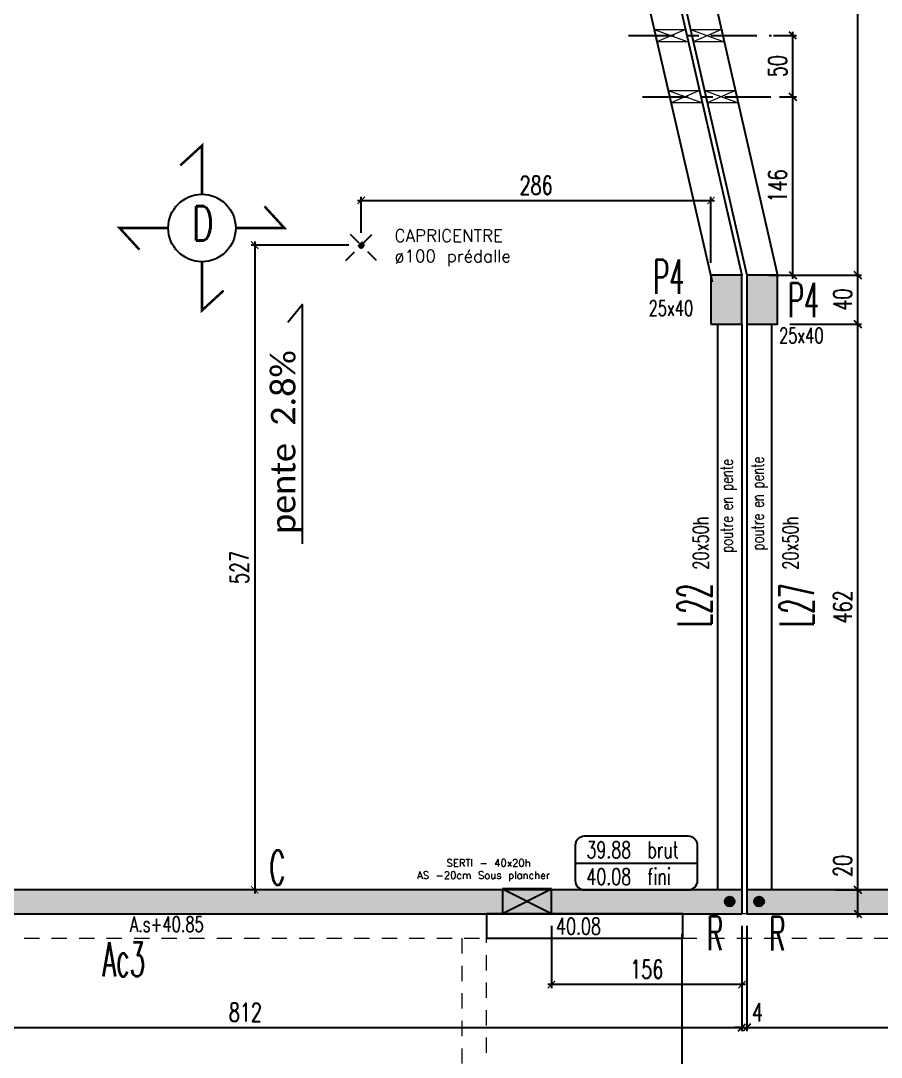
# Model space of a CAD drawing. Extents: x 308 to 787, y -199 to -146.
# Drawn here: x 370.35 to 377.39, y -181.05 to -172.58 of the extents above; entities that cross this region are included whole.
import ezdxf
from ezdxf.enums import TextEntityAlignment as Align

# ---------------------------------------------------------------- set-up
doc = ezdxf.new("R2010")
doc.units = 0
doc.header["$LTSCALE"] = 0.5
doc.header["$MEASUREMENT"] = 0
for name, pattern in [('AXES2', [1.125, 0.75, -0.125, 0.125, -0.125]), ('CACHE', [0.375, 0.25, -0.125]), ('CONTINU', [0]), ('DISCONTINU2', [0.375, 0.25, -0.125])]:
    doc.linetypes.add(name, pattern=pattern)
doc.layers.get('0').update_dxf_attribs({"linetype": 'CONTINUOUS'})
doc.layers.get('DEFPOINTS').update_dxf_attribs({"linetype": 'CONTINUOUS'})
doc.layers.add('00 - RESERVATIONS SPEC Plombier', color=90, linetype='CONTINUOUS', lineweight=20)
for name, color, linetype in [('1_AJSA_techEP', 142, 'CONTINUOUS'), ('1_AJSA_vue1', 251, 'CONTINUOUS'), ('2_AJSA_txt50', 181, 'CONTINUOUS'), ('_ SERTI RESERVATION', 210, 'CACHE'), ('AXES', 6, 'AXES2'), ('COTATION', 7, 'CONTINUOUS'), ('ELFOATTR', 7, 'CONTINUOUS'), ('HABILLAGE', 7, 'CONTINUOUS'), ('MURS', 3, 'CONTINUOUS'), ('PLANCHER', 7, 'CONTINUOUS'), ('POCHAGE', 254, 'CONTINUOUS'), ('POTEAUX', 1, 'CONTINUOUS'), ('POUTRES', 2, 'CONTINUOUS'), ('RAID', 1, 'CONTINUOUS'), ('RDC', 7, 'DISCONTINU2'), ('REPERAGE', 4, 'CONTINUOUS'), ('REPERE-CHAI', 4, 'CONTINUOUS'), ('REPERE-POT', 4, 'CONTINUOUS'), ('REPERE-POUT', 4, 'CONTINUOUS'), ('REPERE-RAID', 4, 'CONTINUOUS')]:
    doc.layers.add(name, color=color, linetype=linetype)
doc.styles.add('CALIBRI', font='calibri.ttf')
doc.styles.add('ROMANS8', font='romans.shx', dxfattribs={"width": 0.7})
doc.styles.get("Standard").update_dxf_attribs({"font": 'txt.shx'})
doc.dimstyles.new('COT50 cm', dxfattribs={"dimtxt": 0.15, "dimasz": 0.06, "dimexe": 0.03, "dimexo": 0.1, "dimgap": 0.05, "dimtad": 1, "dimdec": 0, "dimlfac": 100, "dimzin": 0, "dimdsep": 46, "dimtxsty": 'ROMANS8', "dimblk1": 'OBLIQUE', "dimblk2": 'OBLIQUE', "dimsah": 1, "dimcen": 0.03, "dimdle": 0.03, "dimclrt": 1, "dimadec": 0, "dimazin": 0, "dimtfac": 1, "dimtdec": 0, "dimtmove": 0, "dimatfit": 3, "dimfxl": 0, "dimtolj": 1, "dimtzin": 0, "dimlwd": -1, "dimlwe": -1, "dimarcsym": 0})

# ---------------------------------------------------------------- blocks, each defined once
blk = doc.blocks.new('139')
at = {"layer": 'HABILLAGE', "color": 7}
blk.add_line((-0.665, 0), (0.665, 0), dxfattribs=at)
at = {"layer": 'HABILLAGE'}
blk.add_lwpolyline([(-0.565, -0.291), (0.565, -0.291, 0.414214), (0.665, -0.191), (0.665, 0.191, 0.414214), (0.565, 0.291), (-0.565, 0.291, 0.414214), (-0.665, 0.191), (-0.665, -0.191, 0.414214)], format="xyb", close=True, dxfattribs=at)
at = {"layer": 'HABILLAGE', "color": 1, "width": 0.7}
for s, p in [('brut', (0.121, 0.054)), ('fini', (0.121, -0.237))]:
    blk.add_text(s, height=0.18, dxfattribs=at).set_placement(p)
for tag, p in [('NIVBRUT', (-0.543, 0.054)), ('NIVFINI', (-0.543, -0.237))]:
    blk.add_attdef(tag, p, '', height=0.18, dxfattribs=at)
blk = doc.blocks.new('_Oblique')
at = {"layer": 'COTATION', "color": 0, "lineweight": -2}
blk.add_line((-0.5, -0.5), (0.5, 0.5), dxfattribs=at)
blk = doc.blocks.new('*D314')
at = {"layer": 'COTATION', "color": 0, "transparency": 16777216}
for p, q in [((377.2016, -179.6804), (377.2016, -179.3504)), ((377.0228, -179.6804), (377.2316, -179.6804)), ((377.2016, -179.9063), (377.2016, -179.6804)), ((377.0228, -179.8763), (377.2316, -179.8763))]:
    blk.add_line(p, q, dxfattribs=at)
at = {"layer": 'DEFPOINTS', "color": 0, "transparency": 16777216}
for p in [(376.9228, -179.6804), (377.2016, -179.6804), (376.9228, -179.8763)]:
    blk.add_point(p, dxfattribs=at)
at = {"layer": 'COTATION', "color": 0, "transparency": 16777216, "xscale": 0.06, "yscale": 0.06, "zscale": 0.06}
for p, rotation in [((377.2016, -179.6804), 90), ((377.2016, -179.8763), 270)]:
    blk.add_blockref('_Oblique', p, dxfattribs=dict(at, rotation=rotation))
at = {"layer": 'COTATION', "color": 1, "transparency": 16777216, "insert": (377.0766, -179.4854), "char_height": 0.15, "attachment_point": 5, "rotation": 90, "style": 'ROMANS8'}
blk.add_mtext('\\A1;20', dxfattribs=at)
blk = doc.blocks.new('*D315')
at = {"layer": 'COTATION', "color": 0, "transparency": 16777216}
for p, q in [((377.2016, -179.7104), (377.2016, -175.0262)), ((376.6458, -175.0562), (377.2316, -175.0562)), ((377.0228, -179.6804), (377.2316, -179.6804))]:
    blk.add_line(p, q, dxfattribs=at)
at = {"layer": 'DEFPOINTS', "color": 0, "transparency": 16777216}
for p in [(376.5458, -175.0562), (377.2016, -175.0562), (376.9228, -179.6804)]:
    blk.add_point(p, dxfattribs=at)
at = {"layer": 'COTATION', "color": 0, "transparency": 16777216, "xscale": 0.06, "yscale": 0.06, "zscale": 0.06}
for p, rotation in [((377.2016, -175.0562), 90), ((377.2016, -179.6804), 270)]:
    blk.add_blockref('_Oblique', p, dxfattribs=dict(at, rotation=rotation))
at = {"layer": 'COTATION', "color": 1, "transparency": 16777216, "insert": (377.0766, -177.3683), "char_height": 0.15, "attachment_point": 5, "rotation": 90, "style": 'ROMANS8'}
blk.add_mtext('\\A1;462', dxfattribs=at)
blk = doc.blocks.new('*D316')
at = {"layer": 'COTATION', "color": 0, "transparency": 16777216}
for p, q in [((376.6458, -174.6561), (377.2316, -174.6561)), ((377.2016, -175.0862), (377.2016, -174.6261)), ((376.6458, -175.0562), (377.2316, -175.0562))]:
    blk.add_line(p, q, dxfattribs=at)
at = {"layer": 'DEFPOINTS', "color": 0, "transparency": 16777216}
for p in [(376.5458, -174.6561), (377.2016, -174.6561), (376.5458, -175.0562)]:
    blk.add_point(p, dxfattribs=at)
at = {"layer": 'COTATION', "color": 0, "transparency": 16777216, "xscale": 0.06, "yscale": 0.06, "zscale": 0.06}
for p, rotation in [((377.2016, -174.6561), 90), ((377.2016, -175.0562), 270)]:
    blk.add_blockref('_Oblique', p, dxfattribs=dict(at, rotation=rotation))
at = {"layer": 'COTATION', "color": 1, "transparency": 16777216, "insert": (377.0766, -174.8561), "char_height": 0.15, "attachment_point": 5, "rotation": 90, "style": 'ROMANS8'}
blk.add_mtext('\\A1;40', dxfattribs=at)
blk = doc.blocks.new('*D317')
at = {"layer": 'COTATION', "color": 0, "transparency": 16777216}
for p, q in [((376.8599, -169.4163), (377.2316, -169.4163)), ((377.2016, -174.6861), (377.2016, -169.3863)), ((376.6458, -174.6561), (377.2316, -174.6561))]:
    blk.add_line(p, q, dxfattribs=at)
at = {"layer": 'DEFPOINTS', "color": 0, "transparency": 16777216}
for p in [(376.7599, -169.4163), (377.2016, -169.4163), (376.5458, -174.6561)]:
    blk.add_point(p, dxfattribs=at)
at = {"layer": 'COTATION', "color": 0, "transparency": 16777216, "xscale": 0.06, "yscale": 0.06, "zscale": 0.06}
for p, rotation in [((377.2016, -169.4163), 90), ((377.2016, -174.6561), 270)]:
    blk.add_blockref('_Oblique', p, dxfattribs=dict(at, rotation=rotation))
at = {"layer": 'COTATION', "color": 1, "transparency": 16777216, "insert": (377.0766, -172.0362), "char_height": 0.15, "attachment_point": 5, "rotation": 90, "style": 'ROMANS8'}
blk.add_mtext('\\A1;524', dxfattribs=at)
blk = doc.blocks.new('*D637')
at = {"layer": 'COTATION', "color": 0, "transparency": 16777216}
for p, q in [((368.1304, -179.9763), (368.1304, -180.8357)), ((376.2545, -179.9763), (376.2545, -180.8357)), ((368.1004, -180.8057), (376.2845, -180.8057))]:
    blk.add_line(p, q, dxfattribs=at)
at = {"layer": 'DEFPOINTS', "color": 0, "transparency": 16777216}
for p in [(368.1304, -179.8763), (376.2545, -179.8763), (376.2545, -180.8057)]:
    blk.add_point(p, dxfattribs=at)
at = {"layer": 'COTATION', "color": 0, "transparency": 16777216, "xscale": 0.06, "yscale": 0.06, "zscale": 0.06, "rotation": 180}
blk.add_blockref('_Oblique', (368.1304, -180.8057), dxfattribs=at)
at = {"layer": 'COTATION', "color": 0, "transparency": 16777216, "xscale": 0.06, "yscale": 0.06, "zscale": 0.06}
blk.add_blockref('_Oblique', (376.2545, -180.8057), dxfattribs=at)
at = {"layer": 'COTATION', "color": 1, "transparency": 16777216, "insert": (372.1925, -180.6807), "char_height": 0.15, "attachment_point": 5, "style": 'ROMANS8'}
blk.add_mtext('\\A1;812', dxfattribs=at)
blk = doc.blocks.new('*D638')
at = {"layer": 'COTATION', "color": 0, "transparency": 16777216}
for p, q in [((376.2545, -179.9763), (376.2545, -180.8357)), ((376.2945, -179.9763), (376.2945, -180.8357)), ((376.2545, -180.8057), (376.1945, -180.8057)), ((376.2545, -180.8057), (376.2945, -180.8057)), ((376.2945, -180.8057), (376.3545, -180.8057))]:
    blk.add_line(p, q, dxfattribs=at)
at = {"layer": 'DEFPOINTS', "color": 0, "transparency": 16777216}
for p in [(376.2545, -179.8763), (376.2945, -179.8763), (376.2945, -180.8057)]:
    blk.add_point(p, dxfattribs=at)
at = {"layer": 'COTATION', "color": 0, "transparency": 16777216, "xscale": 0.06, "yscale": 0.06, "zscale": 0.06}
blk.add_blockref('_Oblique', (376.2545, -180.8057), dxfattribs=at)
at = {"layer": 'COTATION', "color": 0, "transparency": 16777216, "xscale": 0.06, "yscale": 0.06, "zscale": 0.06, "rotation": 180}
blk.add_blockref('_Oblique', (376.2945, -180.8057), dxfattribs=at)
at = {"layer": 'COTATION', "color": 1, "transparency": 16777216, "insert": (376.3808, -180.6807), "char_height": 0.15, "attachment_point": 5, "style": 'ROMANS8'}
blk.add_mtext('\\A1;4', dxfattribs=at)
blk = doc.blocks.new('*D639')
at = {"layer": 'COTATION', "color": 0, "transparency": 16777216}
for p, q in [((376.2945, -179.9763), (376.2945, -180.8357)), ((381.9697, -180.4638), (381.9697, -180.8357)), ((376.2645, -180.8057), (381.9997, -180.8057))]:
    blk.add_line(p, q, dxfattribs=at)
at = {"layer": 'DEFPOINTS', "color": 0, "transparency": 16777216}
for p in [(376.2945, -179.8763), (381.9697, -180.3638), (381.9697, -180.8057)]:
    blk.add_point(p, dxfattribs=at)
at = {"layer": 'COTATION', "color": 0, "transparency": 16777216, "xscale": 0.06, "yscale": 0.06, "zscale": 0.06, "rotation": 180}
blk.add_blockref('_Oblique', (376.2945, -180.8057), dxfattribs=at)
at = {"layer": 'COTATION', "color": 0, "transparency": 16777216, "xscale": 0.06, "yscale": 0.06, "zscale": 0.06}
blk.add_blockref('_Oblique', (381.9697, -180.8057), dxfattribs=at)
at = {"layer": 'COTATION', "color": 1, "transparency": 16777216, "insert": (379.1321, -180.6807), "char_height": 0.15, "attachment_point": 5, "style": 'ROMANS8'}
blk.add_mtext('\\A1;568', dxfattribs=at)
blk = doc.blocks.new('Ldouille')
h = blk.add_hatch(color=256)
h.dxf.hatch_style = 1
h.paths.add_polyline_path([(8.8, 0, 1), (-8.8, 0, 1)])
for p, q in [((-50, 50), (50, -50)), ((50, 50), (-50, -50))]:
    blk.add_line(p, q)
blk.add_circle((0, 0), 8.82)
at = {"layer": 'ELFOATTR', "flags": 11}
for tag, p in [('LUM', (45.3, -4.4, 0)), ('NOM', (45.3, -21.2, 0))]:
    blk.add_attdef(tag, p, '', height=10, dxfattribs=at)
blk = doc.blocks.new('_ArchTick')
at = {"color": 0, "linetype": 'ByBlock', "const_width": 0.15}
blk.add_lwpolyline([(-0.5, -0.5), (0.5, 0.5)], dxfattribs=at)
blk = doc.blocks.new('*D1095')
at = {"layer": '_ SERTI RESERVATION', "color": 0, "linetype": 'CONTINU', "transparency": 16777216}
for p, q in [((374.6965, -179.9763), (374.6965, -180.4852)), ((376.2545, -179.9763), (376.2545, -180.4852)), ((376.2845, -180.4552), (374.6665, -180.4552))]:
    blk.add_line(p, q, dxfattribs=at)
at = {"layer": 'DEFPOINTS', "color": 0, "linetype": 'CONTINU', "transparency": 16777216}
for p in [(374.6965, -179.8763), (376.2545, -179.8763), (374.6965, -180.4552)]:
    blk.add_point(p, dxfattribs=at)
at = {"layer": '_ SERTI RESERVATION', "color": 0, "linetype": 'CONTINU', "transparency": 16777216, "xscale": 0.06, "yscale": 0.06, "zscale": 0.06, "rotation": 180}
blk.add_blockref('_ArchTick', (374.6965, -180.4552), dxfattribs=at)
at = {"layer": '_ SERTI RESERVATION', "color": 0, "linetype": 'CONTINU', "transparency": 16777216, "xscale": 0.06, "yscale": 0.06, "zscale": 0.06}
blk.add_blockref('_ArchTick', (376.2545, -180.4552), dxfattribs=at)
at = {"layer": '_ SERTI RESERVATION', "linetype": 'CONTINU', "transparency": 16777216, "insert": (375.4755, -180.3302), "char_height": 0.15, "attachment_point": 5, "style": 'ROMANS8'}
blk.add_mtext('\\A1;156', dxfattribs=at)
blk = doc.blocks.new('*D1096')
at = {"layer": '_ SERTI RESERVATION', "color": 0, "linetype": 'CONTINU', "transparency": 16777216}
for p, q in [((373.11, -174.0469), (376.0306, -174.0469)), ((373.14, -174.311), (373.14, -174.0169)), ((376.0006, -174.5562), (376.0006, -174.0169))]:
    blk.add_line(p, q, dxfattribs=at)
at = {"layer": 'DEFPOINTS', "color": 0, "linetype": 'CONTINU', "transparency": 16777216}
for p in [(376.0006, -174.0469), (373.14, -174.411), (376.0006, -174.6562)]:
    blk.add_point(p, dxfattribs=at)
at = {"layer": '_ SERTI RESERVATION', "color": 0, "linetype": 'CONTINU', "transparency": 16777216, "xscale": 0.06, "yscale": 0.06, "zscale": 0.06, "rotation": 180}
blk.add_blockref('_ArchTick', (373.14, -174.0469), dxfattribs=at)
at = {"layer": '_ SERTI RESERVATION', "color": 0, "linetype": 'CONTINU', "transparency": 16777216, "xscale": 0.06, "yscale": 0.06, "zscale": 0.06}
blk.add_blockref('_ArchTick', (376.0006, -174.0469), dxfattribs=at)
at = {"layer": '_ SERTI RESERVATION', "linetype": 'CONTINU', "transparency": 16777216, "insert": (374.5703, -173.9219), "char_height": 0.15, "attachment_point": 5, "style": 'ROMANS8'}
blk.add_mtext('\\A1;286', dxfattribs=at)
blk = doc.blocks.new('*D1097')
at = {"layer": '_ SERTI RESERVATION', "color": 0, "linetype": 'CONTINU', "transparency": 16777216}
for p, q in [((373.04, -174.411), (372.2388, -174.411)), ((372.2688, -174.381), (372.2688, -179.7109)), ((373.04, -179.6809), (372.2388, -179.6809))]:
    blk.add_line(p, q, dxfattribs=at)
at = {"layer": 'DEFPOINTS', "color": 0, "linetype": 'CONTINU', "transparency": 16777216}
for p in [(373.14, -174.411), (372.2688, -179.6809), (373.14, -179.6809)]:
    blk.add_point(p, dxfattribs=at)
at = {"layer": '_ SERTI RESERVATION', "color": 0, "linetype": 'CONTINU', "transparency": 16777216, "xscale": 0.06, "yscale": 0.06, "zscale": 0.06}
for p, rotation in [((372.2688, -174.411), 90), ((372.2688, -179.6809), 270)]:
    blk.add_blockref('_ArchTick', p, dxfattribs=dict(at, rotation=rotation))
at = {"layer": '_ SERTI RESERVATION', "linetype": 'CONTINU', "transparency": 16777216, "insert": (372.1438, -177.046), "char_height": 0.15, "attachment_point": 5, "rotation": 90, "style": 'ROMANS8'}
blk.add_mtext('\\A1;527', dxfattribs=at)
blk = doc.blocks.new('*D1210')
at = {"layer": 'COTATION', "color": 0, "transparency": 16777216}
for p, q in [((376.5615, -173.1988), (376.7, -173.1988)), ((376.67, -174.6861), (376.67, -173.1688)), ((376.4727, -174.6561), (376.7, -174.6561))]:
    blk.add_line(p, q, dxfattribs=at)
at = {"layer": 'DEFPOINTS', "color": 0, "transparency": 16777216}
for p in [(376.4615, -173.1988), (376.67, -173.1988), (376.3727, -174.6561)]:
    blk.add_point(p, dxfattribs=at)
at = {"layer": 'COTATION', "color": 0, "transparency": 16777216, "xscale": 0.06, "yscale": 0.06, "zscale": 0.06}
for p, rotation in [((376.67, -173.1988), 90), ((376.67, -174.6561), 270)]:
    blk.add_blockref('_Oblique', p, dxfattribs=dict(at, rotation=rotation))
at = {"layer": 'COTATION', "color": 1, "transparency": 16777216, "insert": (376.545, -173.9275), "char_height": 0.15, "attachment_point": 5, "rotation": 90, "style": 'ROMANS8'}
blk.add_mtext('\\A1;146', dxfattribs=at)
blk = doc.blocks.new('*D1211')
at = {"layer": 'COTATION', "color": 0, "transparency": 16777216}
for p, q in [((376.5127, -172.6988), (376.7, -172.6988)), ((376.67, -173.2288), (376.67, -172.6688)), ((376.5615, -173.1988), (376.7, -173.1988))]:
    blk.add_line(p, q, dxfattribs=at)
at = {"layer": 'DEFPOINTS', "color": 0, "transparency": 16777216}
for p in [(376.4127, -172.6988), (376.67, -172.6988), (376.4615, -173.1988)]:
    blk.add_point(p, dxfattribs=at)
at = {"layer": 'COTATION', "color": 0, "transparency": 16777216, "xscale": 0.06, "yscale": 0.06, "zscale": 0.06}
for p, rotation in [((376.67, -172.6988), 90), ((376.67, -173.1988), 270)]:
    blk.add_blockref('_Oblique', p, dxfattribs=dict(at, rotation=rotation))
at = {"layer": 'COTATION', "color": 1, "transparency": 16777216, "insert": (376.545, -172.9488), "char_height": 0.15, "attachment_point": 5, "rotation": 90, "style": 'ROMANS8'}
blk.add_mtext('\\A1;50', dxfattribs=at)

msp = doc.modelspace()

# ---------------------------------------------------------------- hatches: boundary and pattern name
at = {"layer": '_ SERTI RESERVATION', "linetype": 'CONTINU'}
h = msp.add_hatch(color=6, dxfattribs=at)
h.dxf.hatch_style = 1
h.paths.add_polyline_path([(374.4965, -179.7737), (374.2965, -179.6737), (374.2965, -179.8737)])
h.paths.add_polyline_path([(374.6965, -179.6737), (374.4965, -179.7737), (374.6965, -179.8737)])
h = msp.add_hatch(color=6, dxfattribs=at)
h.dxf.hatch_style = 1
h.paths.add_polyline_path([(374.4965, -179.7737), (374.2965, -179.6737), (374.2965, -179.8737)])
h.paths.add_polyline_path([(374.6965, -179.6737), (374.4965, -179.7737), (374.6965, -179.8737)])
at = {"layer": 'POCHAGE'}
h = msp.add_hatch(color=256, dxfattribs=at)
h.dxf.hatch_style = 1
h.paths.add_polyline_path([(380.3728, -179.6804), (376.2945, -179.6804), (376.2945, -179.8763), (380.3728, -179.8763)])
h.paths.add_polyline_path([(376.3545, -179.7763, -1), (376.4345, -179.7763, -1)], flags=16)
h.paths.add_polyline_path([(380.5728, -179.6804), (380.3728, -179.6804), (380.3728, -179.8763), (380.5728, -179.8763)])
h.paths.add_polyline_path([(382.1729, -177.3311), (381.973, -177.3311), (381.973, -179.6804), (380.5728, -179.6804), (380.5728, -179.8763), (381.9696, -179.8763), (381.9699, -181.7863), (382.1728, -181.7863)])
h.paths.add_polyline_path([(382.1143, -179.7763, -1), (382.0343, -179.7763, -1)], flags=16)
h = msp.add_hatch(color=256, dxfattribs=at)
h.dxf.hatch_style = 1
h.paths.add_polyline_path([(369.5328, -179.6809), (368.1291, -179.6809), (368.1291, -179.8763), (369.5328, -179.8763)])
h.paths.add_polyline_path([(369.7328, -179.6809), (369.5328, -179.6809), (369.5328, -179.8763), (369.7328, -179.8763)])
h.paths.add_polyline_path([(376.2545, -179.6809), (369.7328, -179.6809), (369.7328, -179.8763), (374.1642, -179.8763), (376.2545, -179.8763)])
h.paths.add_polyline_path([(376.1945, -179.7763, -1), (376.1145, -179.7763, -1)], flags=16)
at = {"layer": 'POTEAUX'}
h = msp.add_hatch(color=256, dxfattribs=at)
h.dxf.hatch_style = 1
h.paths.add_polyline_path([(376.0006, -175.0562), (376.2545, -175.0562), (376.2545, -174.6562), (376.0006, -174.6562)])
h = msp.add_hatch(color=256, dxfattribs=at)
h.dxf.hatch_style = 1
h.paths.add_polyline_path([(376.2945, -175.0562), (376.5458, -175.0562), (376.5458, -174.6561), (376.2945, -174.6561)])
h = msp.add_hatch(color=256, dxfattribs=at)
h.dxf.hatch_style = 1
h.paths.add_polyline_path([(376.2945, -175.0562), (376.5458, -175.0562), (376.5458, -174.6561), (376.2945, -174.6561)])
at = {"layer": 'RAID'}
for points in [[(376.1145, -179.7763, -1), (376.1945, -179.7763, -1)], [(376.3545, -179.7763, -1), (376.4345, -179.7763, -1)]]:
    msp.add_hatch(color=256, dxfattribs=at).paths.add_polyline_path(points)

# ---------------------------------------------------------------- linework, layer by layer
at = {"layer": '00 - RESERVATIONS SPEC Plombier', "color": 100}
for p, q in [((375.5354, -172.6488), (375.8153, -172.7488)), ((375.7923, -172.6488), (375.5588, -172.7488)), ((375.8321, -172.6488), (376.1085, -172.7488)), ((376.0855, -172.6488), (375.8554, -172.7488)), ((375.6506, -173.1488), (375.9304, -173.2488)), ((375.9074, -173.1488), (375.6739, -173.2488)), ((375.9473, -173.1488), (376.2236, -173.2488)), ((376.2006, -173.1488), (375.9706, -173.2488))]:
    msp.add_line(p, q, dxfattribs=at)
for points in [[(375.5354, -172.6488), (375.7923, -172.6488), (375.8153, -172.7488), (375.5588, -172.7488)], [(375.8321, -172.6488), (376.0855, -172.6488), (376.1085, -172.7488), (375.8554, -172.7488)], [(375.6506, -173.1488), (375.9074, -173.1488), (375.9304, -173.2488), (375.6739, -173.2488)], [(375.9473, -173.1488), (376.2006, -173.1488), (376.2236, -173.2488), (375.9706, -173.2488)]]:
    msp.add_lwpolyline(points, close=True, dxfattribs=at)
at = {"layer": '1_AJSA_techEP'}
msp.add_lwpolyline([(374.1645, -180.077), (375.7693, -180.077), (375.7695, -179.8769), (374.1645, -179.877)], close=True, dxfattribs=at)
at = {"layer": '1_AJSA_vue1'}
msp.add_lwpolyline([(375.7611, -180.0434), (375.7611, -183.2637)], dxfattribs=at)
at = {"layer": '2_AJSA_txt50', "color": 1}
msp.add_lwpolyline([(372.6603, -176.8516), (372.6603, -174.8961), (372.5392, -175.0443)], dxfattribs=at)
at = {"layer": '_ SERTI RESERVATION', "linetype": 'CONTINU'}
for p, q in [((374.6965, -179.6737), (374.2965, -179.6737)), ((374.2965, -179.6737), (374.2965, -179.8737)), ((374.2965, -179.8737), (374.6965, -179.6737)), ((374.2965, -179.6737), (374.6965, -179.8737)), ((374.6965, -179.6737), (374.2965, -179.6737)), ((374.2965, -179.6737), (374.2965, -179.8737)), ((374.2965, -179.8737), (374.6965, -179.6737)), ((374.2965, -179.6737), (374.6965, -179.8737)), ((374.6965, -179.8737), (374.6965, -179.6737)), ((374.6965, -179.8737), (374.6965, -179.6737)), ((374.2965, -179.8737), (374.6965, -179.8737)), ((374.2965, -179.8737), (374.6965, -179.8737))]:
    msp.add_line(p, q, dxfattribs=at)
at = {"layer": 'AXES', "color": 1}
for p, q in [((375.3254, -172.6988), (376.4953, -172.6988)), ((375.4401, -173.1988), (376.61, -173.1988))]:
    msp.add_line(p, q, dxfattribs=at)
at = {"layer": 'MURS'}
for p, q in [((376.2545, -179.6809), (376.2545, -179.8763)), ((376.2945, -179.6804), (376.2945, -179.8763))]:
    msp.add_line(p, q, dxfattribs=at)
for points in [[(403.7666, -176.8795), (403.7661, -181.8809), (397.0699, -181.8809), (397.0699, -176.8809), (396.8899, -176.8809), (396.8899, -181.8863), (389.6099, -181.8863), (389.6099, -179.6809), (389.4299, -179.6809), (389.4299, -181.8863), (382.1728, -181.8863), (382.173, -174.6561), (381.973, -174.6561), (381.973, -179.6804), (376.2945, -179.6804)], [(376.2945, -179.8763), (381.9696, -179.8763), (381.9699, -182.0863), (403.9699, -182.0856), (403.9697, -176.8795)], [(347.3626, -177.4663), (347.3626, -177.6662), (353.0351, -177.6663), (353.0369, -179.8763), (376.2545, -179.8763)], [(376.2545, -179.6809), (368.129, -179.6809)]]:
    msp.add_lwpolyline(points, dxfattribs=at)
at = {"layer": 'PLANCHER', "color": 1, "const_width": 0.02}
for points in [[(371.8374, -173.9957), (371.8374, -173.5976), (371.6602, -173.7599)], [(372.113, -174.2713), (372.5111, -174.2713), (372.3488, -174.0942)], [(371.5617, -174.2713), (371.1636, -174.2713), (371.3259, -174.4485)], [(371.8374, -174.547), (371.8374, -174.9451), (372.0145, -174.7828)]]:
    msp.add_lwpolyline(points, dxfattribs=at)
at = {"layer": 'PLANCHER', "color": 1}
msp.add_circle((371.8374, -174.2713), 0.2757, dxfattribs=at)
at = {"layer": 'POTEAUX'}
for points in [[(376.0006, -175.0562), (376.2545, -175.0562), (376.2545, -174.6562), (376.0006, -174.6562)], [(376.2945, -175.0562), (376.5458, -175.0562), (376.5458, -174.6561), (376.2945, -174.6561)], [(376.2945, -175.0562), (376.5458, -175.0562), (376.5458, -174.6561), (376.2945, -174.6561)]]:
    msp.add_lwpolyline(points, close=True, dxfattribs=at)
at = {"layer": 'POUTRES'}
for p, q in [((375.2756, -169.1163), (376.5458, -174.6561)), ((374.7764, -169.3512), (376.0109, -174.7122)), ((375.033, -169.3512), (376.2545, -174.6561)), ((375.073, -169.3512), (376.2945, -174.6561)), ((376.0545, -175.0561), (376.0545, -179.6809)), ((376.2545, -175.0561), (376.2545, -179.6809)), ((376.2945, -175.0561), (376.2945, -179.6804)), ((376.4945, -175.0561), (376.4945, -179.6804))]:
    msp.add_line(p, q, dxfattribs=at)
at = {"layer": 'RAID'}
for centre in [(376.1545, -179.7763), (376.3945, -179.7763)]:
    msp.add_circle(centre, 0.04, dxfattribs=at)
at = {"layer": 'RDC', "linetype": 'CACHE', "lineweight": 15}
for points in [[(374.1642, -183.2637), (374.1642, -179.8763), (369.7328, -179.8763), (369.7328, -168.7856), (368.1328, -168.7865)], [(375.0728, -169.3518), (375.4598, -171.0312), (380.3728, -171.0312), (380.3728, -179.8763), (375.7651, -179.8763)], [(368.1328, -180.0763), (374.1642, -180.0763)], [(373.9643, -180.0763), (373.9643, -183.2637)], [(375.7611, -180.0763), (381.9728, -180.0763)]]:
    msp.add_lwpolyline(points, dxfattribs=at)

# ---------------------------------------------------------------- block references
at = {"layer": '_ SERTI RESERVATION', "xscale": -0.002500000019839044, "yscale": 0.002500000019839044, "zscale": 0.003999999999999999, "rotation": 180}
msp.add_blockref('Ldouille', (373.14, -174.411), dxfattribs=at)
at = {"layer": 'HABILLAGE', "color": 1, "xscale": 0.7521624, "yscale": 0.7521624, "zscale": 0.7521624}
msp.add_blockref('139', (375.3905, -179.4621), dxfattribs=at).add_auto_attribs({'NIVBRUT': '39.88', 'NIVFINI': '40.08'})

# ---------------------------------------------------------------- texts
at = {"layer": '2_AJSA_txt50', "color": 1, "style": 'CALIBRI'}
msp.add_text('pente  2.8%%%', height=0.2, rotation=90, dxfattribs=at).set_placement((372.6018, -176.7711))
at = {"layer": '_ SERTI RESERVATION', "linetype": 'ByBlock', "attachment_point": 1}
for s, width, gutter_width, insert, char_height in [('CAPRICENTRE\\Pø100 prédalle', 1.472691, 7.9227, (373.4124, -174.2842), 0.1), ('\\pi0.34531;SERTI - 40x20h\\P\\pi0.10531;AS -20cm Sous plancher', 1.470611, 1, (373.4922, -179.4312), 0.06)]:
    msp.add_mtext_dynamic_manual_height_columns(s, width=width, gutter_width=gutter_width, heights=[0], dxfattribs=dict(at, insert=insert, char_height=char_height))
at = {"layer": 'HABILLAGE', "color": 1, "width": 0.7}
msp.add_attdef('40.08', (374.7346, -180.0457), 'NB', height=0.13539, dxfattribs=at)
at = {"layer": 'PLANCHER', "color": 1, "width": 0.7}
msp.add_text('D', height=0.28, dxfattribs=at).set_placement((371.8451, -174.2326), align=Align.MIDDLE)
at = {"layer": 'REPERAGE', "color": 1, "style": 'ROMANS8', "width": 0.7}
for s, height, p in [('poutre en pente', 0.1, (376.1791, -176.9256)), ('poutre en pente', 0.1, (376.4322, -176.9059)), (' 20x50h ', 0.125, (375.9794, -177.1243)), (' 20x50h ', 0.125, (376.7141, -177.1243))]:
    msp.add_text(s, height=height, rotation=90, dxfattribs=at).set_placement(p)
msp.add_text('A.s+40.85', height=0.125, dxfattribs=at).set_placement((371.2482, -180.0241))
at = {"layer": 'REPERE-CHAI', "color": 4, "width": 0.519}
msp.add_text('C', height=0.28, dxfattribs=at).set_placement((372.3886, -179.6388))
at = {"layer": 'REPERE-POT', "color": 4, "width": 0.519}
for p in [(375.5273, -174.8083), (376.63, -175.0005)]:
    msp.add_text('P4', height=0.28, dxfattribs=at).set_placement(p)
at = {"layer": 'REPERE-POT', "color": 1, "style": 'ROMANS8', "width": 0.7}
for p in [(375.4911, -174.9893), (376.5583, -175.2128)]:
    msp.add_text('25x40', height=0.125, dxfattribs=at).set_placement(p)
at = {"layer": 'REPERE-POUT', "width": 0.519}
for s, p in [('L22', (376.0077, -177.5309)), ('L27', (376.8415, -177.5309))]:
    msp.add_text(s, height=0.28, rotation=90, dxfattribs=at).set_placement(p)
msp.add_text('Ac3', height=0.28, dxfattribs=at).set_placement((371.0228, -180.3889))
at = {"layer": 'REPERE-RAID', "color": 4, "width": 0.519}
for p in [(375.9674, -180.1747), (376.4776, -180.1773)]:
    msp.add_text('R', height=0.28, dxfattribs=at).set_placement(p)

# ---------------------------------------------------------------- dimensions: what is measured, and where the dimension line sits
at = {"layer": '_ SERTI RESERVATION', "linetype": 'CONTINU'}
for base, p1, p2, picture, middle in [((376.0006, -174.0469), (373.14, -174.411), (376.0006, -174.6562), '*D1096', (374.5703, -173.9219)), ((374.6965, -180.4552), (376.2545, -179.8763), (374.6965, -179.8763), '*D1095', (375.4755, -180.3302))]:
    dim = msp.add_linear_dim(base=base, p1=p1, p2=p2, dimstyle='COT50 cm', override={"dimblk": 'ArchTick', "dimsah": 0, "dimclrt": 256, "dimfxl": 3}, dxfattribs=at)
    dim.commit()
    dim.dimension.update_dxf_attribs({"geometry": picture, "text_midpoint": middle})
dim = msp.add_linear_dim(base=(372.2688, -179.6809), p1=(373.14, -174.411), p2=(373.14, -179.6809), angle=90, dimstyle='COT50 cm', override={"dimblk": 'ArchTick', "dimsah": 0, "dimclrt": 256, "dimfxl": 3}, dxfattribs=at)
dim.commit()
dim.dimension.update_dxf_attribs({"geometry": '*D1097', "text_midpoint": (372.1438, -177.046)})
at = {"layer": 'COTATION'}
for base, p1, p2, picture, middle in [((377.2016, -169.4163), (376.5458, -174.6561), (376.7599, -169.4163), '*D317', (377.0766, -172.0362)), ((376.67, -172.6988), (376.4615, -173.1988), (376.4127, -172.6988), '*D1211', (376.545, -172.9488)), ((376.67, -173.1988), (376.3727, -174.6561), (376.4615, -173.1988), '*D1210', (376.545, -173.9275)), ((377.2016, -174.6561), (376.5458, -175.0562), (376.5458, -174.6561), '*D316', (377.0766, -174.8561)), ((377.2016, -175.0562), (376.9228, -179.6804), (376.5458, -175.0562), '*D315', (377.0766, -177.3683))]:
    dim = msp.add_linear_dim(base=base, p1=p1, p2=p2, angle=90, dimstyle='COT50 cm', override={"dimtmove": 1}, dxfattribs=at)
    dim.commit()
    dim.dimension.update_dxf_attribs({"geometry": picture, "text_midpoint": middle})
dim = msp.add_linear_dim(base=(377.2016, -179.6804), p1=(376.9228, -179.8763), p2=(376.9228, -179.6804), angle=90, dimstyle='COT50 cm', dxfattribs=at)
dim.commit()
dim.dimension.update_dxf_attribs({"geometry": '*D314', "text_midpoint": (377.0766, -179.4854)})
for base, p1, p2, picture, middle in [((376.2545, -180.8057), (368.1304, -179.8763), (376.2545, -179.8763), '*D637', (372.1925, -180.6807)), ((381.9697, -180.8057), (376.2945, -179.8763), (381.9697, -180.3638), '*D639', (379.1321, -180.6807))]:
    dim = msp.add_linear_dim(base=base, p1=p1, p2=p2, dimstyle='COT50 cm', override={"dimtmove": 1}, dxfattribs=at)
    dim.commit()
    dim.dimension.update_dxf_attribs({"geometry": picture, "text_midpoint": middle})
dim = msp.add_linear_dim(base=(376.2945, -180.8057), p1=(376.2545, -179.8763), p2=(376.2945, -179.8763), dimstyle='COT50 cm', override={"dimtmove": 1}, dxfattribs=at)
dim.commit()
dim.dimension.update_dxf_attribs({"geometry": '*D638', "text_midpoint": (376.3808, -180.8057), "dimtype": 160})

doc.saveas('drawing.dxf')
